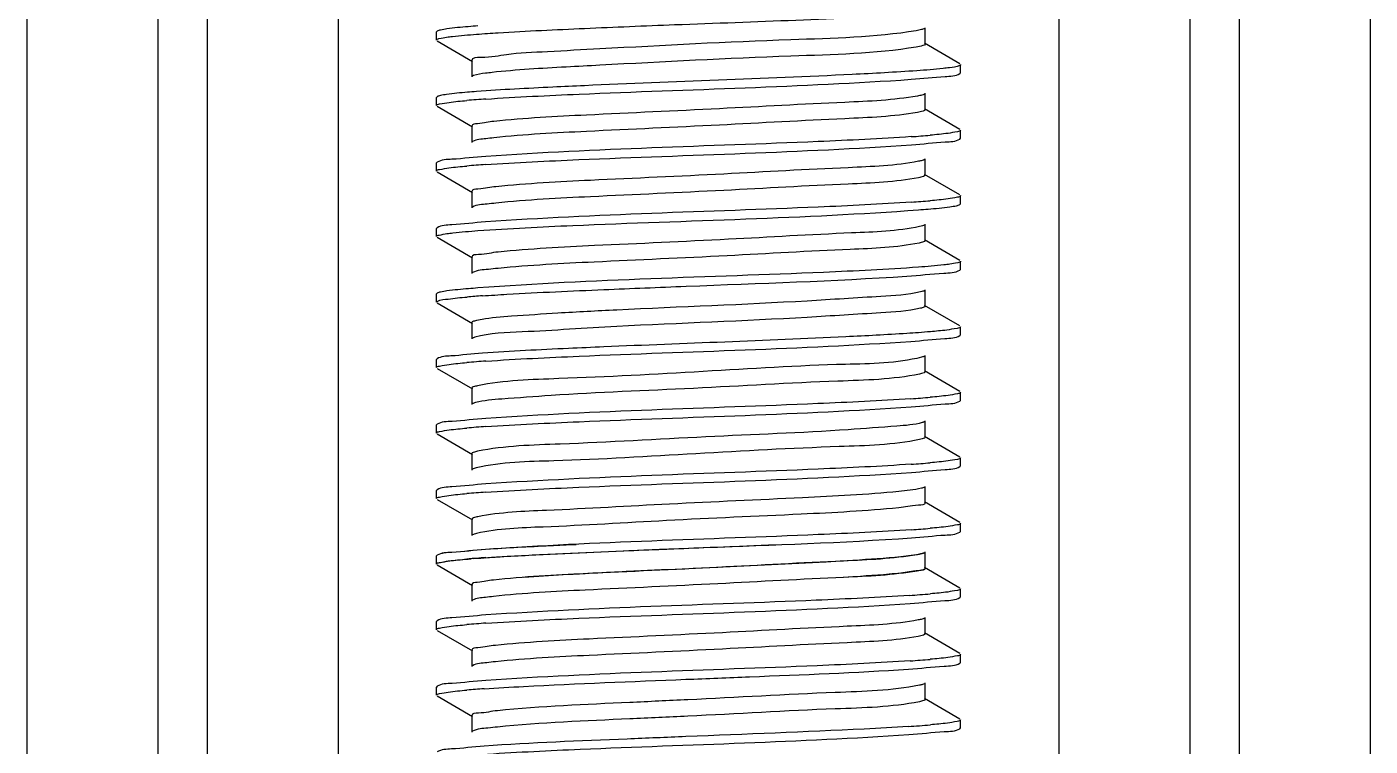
# Model space of a CAD drawing. Extents: x 27938 to 1507990, y 110129 to 923079.
# Drawn here: x 532387.5 to 532875.7, y 344336.2 to 344597.7 of the extents above; entities that cross this region are included whole.
import ezdxf

# ---------------------------------------------------------------- set-up
doc = ezdxf.new("R2010")
doc.units = 0
doc.header["$LTSCALE"] = 1000
doc.header["$MEASUREMENT"] = 0

msp = doc.modelspace()

# ---------------------------------------------------------------- linework, layer by layer
at = {"linetype": 'Continuous'}
for p, q in [((532387.5, 346328.15), (532387.5, 341587.12)), ((532435.13, 346328.15), (532435.13, 341587.12)), ((532452.99, 346328.15), (532452.99, 341587.12)), ((532500.61, 346328.15), (532500.61, 341587.12)), ((532762.55, 346328.15), (532762.55, 341587.12)), ((532810.18, 346328.15), (532810.18, 341587.12)), ((532828.04, 346328.15), (532828.04, 341587.12)), ((532875.66, 346328.15), (532875.66, 341587.12)), ((532536.56, 344596.09), (532536.33, 344595.83)), ((532536.33, 344592.86), (532536.33, 344595.83)), ((532536.33, 344592.86), (532536.33, 344595.83)), ((532713.95, 344591.37), (532713.95, 344597.32)), ((532536.56, 344592.59), (532549.48, 344585.11)), ((532726.61, 344584.19), (532713.69, 344591.67)), ((532549.22, 344585.41), (532549.22, 344579.46)), ((532549.87, 344579.94), (532549.48, 344579.76)), ((532726.61, 344580.69), (532726.83, 344580.95)), ((532726.83, 344580.95), (532726.83, 344583.93)), ((532726.83, 344580.95), (532726.83, 344583.93)), ((532536.56, 344572.28), (532536.33, 344572.02)), ((532536.33, 344569.04), (532536.33, 344572.02)), ((532536.33, 344569.04), (532536.33, 344572.02)), ((532713.95, 344567.55), (532713.95, 344573.51)), ((532536.56, 344568.78), (532549.48, 344561.3)), ((532726.61, 344560.37), (532713.69, 344567.86)), ((532549.22, 344561.6), (532549.22, 344555.65)), ((532726.83, 344557.14), (532726.83, 344560.11)), ((532726.83, 344557.14), (532726.83, 344560.11)), ((532726.61, 344556.88), (532726.83, 344557.14)), ((532536.56, 344548.47), (532536.33, 344548.21)), ((532536.33, 344545.23), (532536.33, 344548.21)), ((532536.33, 344545.23), (532536.33, 344548.21)), ((532713.95, 344543.74), (532713.95, 344549.69)), ((532536.56, 344544.97), (532549.48, 344537.49)), ((532726.61, 344536.56), (532713.69, 344544.04)), ((532549.22, 344537.79), (532549.22, 344531.83)), ((532726.83, 344533.32), (532726.83, 344536.3)), ((532726.83, 344533.32), (532726.83, 344536.3)), ((532726.61, 344533.06), (532726.83, 344533.32)), ((532713.95, 344519.93), (532713.95, 344525.88)), ((532536.56, 344524.65), (532536.33, 344524.39)), ((532536.33, 344521.42), (532536.33, 344524.39)), ((532536.33, 344521.42), (532536.33, 344524.39)), ((532536.56, 344521.16), (532549.48, 344513.67)), ((532726.61, 344512.75), (532713.69, 344520.23)), ((532549.22, 344513.98), (532549.22, 344508.02)), ((532726.83, 344509.51), (532726.83, 344512.49)), ((532726.83, 344509.51), (532726.83, 344512.49)), ((532726.61, 344509.25), (532726.83, 344509.51)), ((532713.95, 344496.12), (532713.95, 344502.07)), ((532536.56, 344500.84), (532536.33, 344500.58)), ((532536.33, 344497.6), (532536.33, 344500.58)), ((532536.33, 344497.6), (532536.33, 344500.58)), ((532536.56, 344497.34), (532549.48, 344489.86)), ((532726.61, 344488.94), (532713.69, 344496.42)), ((532549.22, 344490.16), (532549.22, 344484.21)), ((532726.83, 344485.7), (532726.83, 344488.67)), ((532726.83, 344485.7), (532726.83, 344488.67)), ((532726.61, 344485.44), (532726.83, 344485.7)), ((532536.56, 344477.03), (532536.33, 344476.77)), ((532536.33, 344473.79), (532536.33, 344476.77)), ((532536.33, 344473.79), (532536.33, 344476.77)), ((532713.95, 344472.3), (532713.95, 344478.26)), ((532536.56, 344473.53), (532549.48, 344466.05)), ((532726.61, 344465.12), (532713.69, 344472.6)), ((532712.61, 344471.62), (532711.9, 344471.46)), ((532549.22, 344466.35), (532549.22, 344460.4)), ((532726.83, 344461.88), (532726.83, 344464.86)), ((532726.83, 344461.88), (532726.83, 344464.86)), ((532726.61, 344461.62), (532726.83, 344461.88)), ((532536.56, 344453.22), (532536.33, 344452.96)), ((532536.33, 344449.98), (532536.33, 344452.96)), ((532536.33, 344449.98), (532536.33, 344452.96)), ((532713.95, 344448.49), (532713.95, 344454.44)), ((532536.56, 344449.72), (532549.48, 344442.24)), ((532712.89, 344447.88), (532711.94, 344447.65)), ((532726.61, 344441.31), (532713.69, 344448.79)), ((532549.22, 344442.54), (532549.22, 344436.58)), ((532726.61, 344437.81), (532726.83, 344438.07)), ((532726.83, 344438.07), (532726.83, 344441.05)), ((532726.83, 344438.07), (532726.83, 344441.05)), ((532536.56, 344429.4), (532536.33, 344429.14)), ((532536.33, 344426.17), (532536.33, 344429.14)), ((532536.33, 344426.17), (532536.33, 344429.14)), ((532713.95, 344424.68), (532713.95, 344430.63)), ((532536.56, 344425.9), (532549.48, 344418.42)), ((532726.61, 344417.5), (532713.69, 344424.98)), ((532549.22, 344418.72), (532549.22, 344412.77)), ((532726.61, 344414), (532726.83, 344414.26)), ((532726.83, 344414.26), (532726.83, 344417.24)), ((532726.83, 344414.26), (532726.83, 344417.24)), ((532536.56, 344405.59), (532536.33, 344405.33)), ((532536.56, 344405.59), (532536.33, 344405.33)), ((532536.33, 344402.35), (532536.33, 344405.33)), ((532536.33, 344402.35), (532536.33, 344405.33)), ((532536.33, 344402.35), (532536.33, 344405.33)), ((532536.33, 344402.35), (532536.33, 344405.33)), ((532713.95, 344400.87), (532713.95, 344406.82)), ((532713.95, 344400.86), (532713.95, 344406.82)), ((532536.56, 344402.09), (532549.48, 344394.61)), ((532536.56, 344402.09), (532544.43, 344397.53)), ((532726.61, 344393.69), (532713.69, 344401.17)), ((532719.96, 344397.53), (532713.69, 344401.17)), ((532549.22, 344394.91), (532549.22, 344388.96)), ((532726.61, 344390.19), (532726.83, 344390.45)), ((532726.83, 344390.45), (532726.83, 344393.43)), ((532726.83, 344390.45), (532726.83, 344393.43)), ((532536.56, 344381.78), (532536.33, 344381.52)), ((532536.33, 344378.54), (532536.33, 344381.52)), ((532536.33, 344378.54), (532536.33, 344381.52)), ((532713.95, 344377.05), (532713.95, 344383.01)), ((532536.56, 344378.28), (532549.48, 344370.8)), ((532726.61, 344369.87), (532713.69, 344377.36)), ((532549.22, 344371.1), (532549.22, 344365.15)), ((532726.83, 344366.64), (532726.83, 344369.61)), ((532726.83, 344366.64), (532726.83, 344369.61)), ((532726.61, 344366.37), (532726.83, 344366.64)), ((532536.56, 344357.97), (532536.33, 344357.71)), ((532536.33, 344354.73), (532536.33, 344357.71)), ((532536.33, 344354.73), (532536.33, 344357.71)), ((532713.95, 344353.24), (532713.95, 344359.19)), ((532536.56, 344354.47), (532549.48, 344346.99)), ((532726.61, 344346.06), (532713.69, 344353.54)), ((532549.22, 344347.29), (532549.22, 344341.33)), ((532726.83, 344342.82), (532726.83, 344345.8)), ((532726.83, 344342.82), (532726.83, 344345.8)), ((532726.61, 344342.56), (532726.83, 344342.82))]:
    msp.add_line(p, q, dxfattribs=at)
for centre, radius, start, end in [((532581.65, 344163.2), 409.13, 93.8351, 94.8035), ((532681.57, 344965.29), 408.46, 273.8387, 274.8044), ((532581.49, 344141.41), 407.09, 93.8488, 94.8033), ((532681.67, 344940.32), 407.29, 273.8479, 274.803), ((532580.04, 344111.98), 388.84, 93.9793, 94.8029), ((532581.72, 344067.07), 410, 93.8293, 94.8034), ((532681.41, 344872), 410.42, 273.8243, 274.8053), ((532581.65, 344044.09), 409.17, 93.8348, 94.8035), ((532681.57, 344846.27), 408.5, 273.8383, 274.8044), ((532581.49, 344022.28), 407.16, 93.8484, 94.8033), ((532681.66, 344821.26), 407.3, 273.8478, 274.803), ((532581.69, 343996.03), 409.61, 93.832, 94.8034), ((532577.39, 344048.74), 356.73, 94.4326, 94.598), ((532680.75, 344808.85), 418.74, 273.7685, 274.8061), ((532581.73, 343971.69), 410.14, 93.8284, 94.8033), ((532681.12, 344780.39), 414.08, 273.7992, 274.806), ((532580.78, 343959.8), 398.17, 93.9046, 94.8082), ((532680.21, 344768.13), 425.67, 273.7272, 274.8014)]:
    msp.add_arc(centre, radius, start, end, dxfattribs=at)
for points, knots in [([(532590.17, 344597.1), (532601.08, 344597.59), (532641.35, 344599.28), (532681.65, 344600.43), (532710.95, 344602.54)], [0, 0, 0, 0, 0.271117, 1, 1, 1, 1]), ([(532536.33, 344592.86), (532536.33, 344593.21), (532538.15, 344593.54), (532539.12, 344593.78), (532540.06, 344593.92)], [0, 0, 0, 0, 0.275146, 1, 1, 1, 1]), ([(532540.17, 344596.91), (532539.38, 344596.8), (532538.17, 344596.59), (532536.94, 344596.31), (532536.56, 344596.09)], [0, 0, 0, 0, 0.642818, 1, 1, 1, 1]), ([(532540.06, 344593.92), (532540.75, 344594.02), (532544.36, 344594.47), (532547.99, 344594.76), (532550.93, 344594.98)], [0, 0, 0, 0, 0.191295, 1, 1, 1, 1]), ([(532551.38, 344597.99), (532550.23, 344597.91), (532546.49, 344597.61), (532542.74, 344597.28), (532540.17, 344596.91)], [0, 0, 0, 0, 0.307553, 1, 1, 1, 1]), ([(532550.93, 344594.98), (532553.55, 344595.18), (532566.62, 344596.04), (532579.7, 344596.64), (532590.17, 344597.1)], [0, 0, 0, 0, 0.200445, 1, 1, 1, 1]), ([(532710.72, 344596.26), (532695.7, 344593.76), (532657.15, 344593.04), (532618.9, 344590.84), (532595.77, 344589.66)], [0, 0, 0, 0, 0.396629, 1, 1, 1, 1]), ([(532713.68, 344597.02), (532713.35, 344596.83), (532712.35, 344596.56), (532711.35, 344596.36), (532710.72, 344596.26)], [0, 0, 0, 0, 0.371007, 1, 1, 1, 1]), ([(532595.77, 344589.66), (532589.4, 344589.34), (532578.43, 344588.57), (532562.83, 344588.1), (532555.75, 344586.27), (532549.21, 344586.54), (532549.22, 344585.41)], [0, 0, 0, 0, 0.408517, 0.726153, 0.927696, 1, 1, 1, 1]), ([(532710.72, 344590.3), (532695.7, 344587.81), (532657.15, 344587.09), (532618.9, 344584.89), (532595.77, 344583.71)], [0, 0, 0, 0, 0.396629, 1, 1, 1, 1]), ([(532713.94, 344591.37), (532713.94, 344591.04), (532712.42, 344590.65), (532711.53, 344590.44), (532710.72, 344590.3)], [0, 0, 0, 0, 0.282134, 1, 1, 1, 1]), ([(532556.55, 344581.07), (532555.77, 344580.98), (532553.54, 344580.69), (532551.26, 344580.44), (532549.87, 344579.94)], [0, 0, 0, 0, 0.345772, 1, 1, 1, 1]), ([(532595.77, 344583.71), (532591.68, 344583.5), (532578.6, 344582.78), (532565.5, 344582.07), (532556.55, 344581.07)], [0, 0, 0, 0, 0.312724, 1, 1, 1, 1]), ([(532710.95, 344581.71), (532703.11, 344581.14), (532662.86, 344579.02), (532622.58, 344577.7), (532590.17, 344576.27)], [0, 0, 0, 0, 0.195012, 1, 1, 1, 1]), ([(532708.92, 344578.59), (532713.01, 344578.87), (532718.75, 344579.66), (532725.01, 344579.77), (532726.61, 344580.69)], [0, 0, 0, 0, 0.690234, 1, 1, 1, 1]), ([(532722.77, 344582.81), (532722.01, 344582.71), (532718.09, 344582.24), (532714.14, 344581.93), (532710.95, 344581.71)], [0, 0, 0, 0, 0.191606, 1, 1, 1, 1]), ([(532726.83, 344583.93), (532726.83, 344583.8), (532725.37, 344582.9), (532724.05, 344582.99), (532722.77, 344582.81)], [0, 0, 0, 0, 0.088343, 1, 1, 1, 1]), ([(532590.17, 344576.27), (532586.32, 344576.1), (532573.23, 344575.49), (532560.15, 344574.83), (532550.93, 344574.15)], [0, 0, 0, 0, 0.294264, 1, 1, 1, 1]), ([(532554.28, 344571.41), (532565.57, 344572.18), (532617.11, 344574.66), (532668.72, 344575.85), (532708.92, 344578.59)], [0, 0, 0, 0, 0.219188, 1, 1, 1, 1]), ([(532536.33, 344569.04), (532536.33, 344569.48), (532538.61, 344569.76), (532539.77, 344570.07), (532540.92, 344570.22)], [0, 0, 0, 0, 0.271545, 1, 1, 1, 1]), ([(532540.06, 344573.08), (532539.29, 344572.97), (532538.12, 344572.77), (532536.93, 344572.49), (532536.56, 344572.28)], [0, 0, 0, 0, 0.641633, 1, 1, 1, 1]), ([(532550.93, 344574.15), (532549.81, 344574.06), (532546.18, 344573.77), (532542.55, 344573.44), (532540.06, 344573.08)], [0, 0, 0, 0, 0.307541, 1, 1, 1, 1]), ([(532711.16, 344572.52), (532702.45, 344570.96), (532678.32, 344570.01), (532638.28, 344567.77), (532595.76, 344565.87), (532568.43, 344564.48), (532557.25, 344563.29)], [0, 0, 0, 0, 0.172177, 0.467909, 0.781292, 1, 1, 1, 1]), ([(532713.68, 344573.21), (532713.4, 344573.04), (532712.55, 344572.79), (532711.7, 344572.61), (532711.16, 344572.52)], [0, 0, 0, 0, 0.377707, 1, 1, 1, 1]), ([(532711.16, 344566.57), (532702.45, 344565.01), (532678.32, 344564.06), (532638.28, 344561.82), (532595.76, 344559.92), (532568.43, 344558.53), (532557.25, 344557.33)], [0, 0, 0, 0, 0.172177, 0.467909, 0.781292, 1, 1, 1, 1]), ([(532713.94, 344567.55), (532713.94, 344567.27), (532712.65, 344566.87), (532711.86, 344566.69), (532711.16, 344566.57)], [0, 0, 0, 0, 0.285905, 1, 1, 1, 1]), ([(532557.25, 344563.29), (532555.24, 344563.07), (532553.33, 344562.48), (532549.22, 344562.33), (532549.22, 344561.6)], [0, 0, 0, 0, 0.73335, 1, 1, 1, 1]), ([(532726.83, 344560.11), (532726.83, 344559.68), (532724.57, 344559.4), (532723.42, 344559.08), (532722.27, 344558.94)], [0, 0, 0, 0, 0.271629, 1, 1, 1, 1]), ([(532557.25, 344557.33), (532556.27, 344557.23), (532553.7, 344556.85), (532550.91, 344556.78), (532549.48, 344555.95)], [0, 0, 0, 0, 0.372967, 1, 1, 1, 1]), ([(532708.92, 344557.75), (532697.64, 344556.98), (532646.09, 344554.5), (532594.49, 344553.31), (532554.28, 344550.57)], [0, 0, 0, 0, 0.219095, 1, 1, 1, 1]), ([(532709, 344554.78), (532713.07, 344555.06), (532718.79, 344555.85), (532725.02, 344555.96), (532726.61, 344556.88)], [0, 0, 0, 0, 0.690139, 1, 1, 1, 1]), ([(532554.28, 344550.57), (532550.18, 344550.29), (532544.43, 344549.5), (532538.16, 344549.39), (532536.56, 344548.47)], [0, 0, 0, 0, 0.690277, 1, 1, 1, 1]), ([(532554.16, 344547.59), (532565.45, 344548.36), (532617.06, 344550.84), (532668.74, 344552.03), (532709, 344554.78)], [0, 0, 0, 0, 0.218979, 1, 1, 1, 1]), ([(532536.33, 344545.23), (532536.33, 344545.66), (532538.6, 344545.95), (532539.75, 344546.26), (532540.9, 344546.41)], [0, 0, 0, 0, 0.271633, 1, 1, 1, 1]), ([(532711.57, 344548.78), (532703.16, 344547.16), (532679.41, 344546.31), (532639.73, 344544), (532597.03, 344542.13), (532569.4, 344540.72), (532557.98, 344539.55)], [0, 0, 0, 0, 0.167069, 0.460858, 0.776177, 1, 1, 1, 1]), ([(532713.68, 344549.39), (532713.44, 344549.25), (532712.73, 344549.03), (532712.01, 344548.87), (532711.57, 344548.78)], [0, 0, 0, 0, 0.385224, 1, 1, 1, 1]), ([(532711.57, 344542.83), (532703.16, 344541.2), (532679.41, 344540.36), (532639.73, 344538.04), (532597.03, 344536.18), (532569.4, 344534.77), (532557.98, 344533.6)], [0, 0, 0, 0, 0.167069, 0.460858, 0.776177, 1, 1, 1, 1]), ([(532713.94, 344543.74), (532713.94, 344543.49), (532712.86, 344543.1), (532712.17, 344542.95), (532711.57, 344542.83)], [0, 0, 0, 0, 0.290456, 1, 1, 1, 1]), ([(532557.98, 344539.55), (532555.79, 344539.33), (532553.73, 344538.67), (532549.22, 344538.58), (532549.22, 344537.79)], [0, 0, 0, 0, 0.734177, 1, 1, 1, 1]), ([(532726.83, 344536.3), (532726.83, 344535.87), (532724.56, 344535.58), (532723.41, 344535.27), (532722.26, 344535.12)], [0, 0, 0, 0, 0.271602, 1, 1, 1, 1]), ([(532557.98, 344533.6), (532556.9, 344533.49), (532554.09, 344533.08), (532551.04, 344533.04), (532549.48, 344532.14)], [0, 0, 0, 0, 0.374915, 1, 1, 1, 1]), ([(532551.44, 344523.58), (532562.9, 344524.42), (532616.27, 344527.03), (532669.72, 344528.08), (532711.54, 344531.15)], [0, 0, 0, 0, 0.215017, 1, 1, 1, 1]), ([(532709, 344533.94), (532697.71, 344533.17), (532646.1, 344530.68), (532594.42, 344529.5), (532554.16, 344526.75)], [0, 0, 0, 0, 0.219017, 1, 1, 1, 1]), ([(532711.54, 344531.15), (532712.71, 344531.23), (532716.51, 344531.53), (532720.31, 344531.87), (532722.92, 344532.23)], [0, 0, 0, 0, 0.307338, 1, 1, 1, 1]), ([(532722.92, 344532.23), (532723.73, 344532.35), (532724.96, 344532.56), (532726.22, 344532.84), (532726.61, 344533.06)], [0, 0, 0, 0, 0.643592, 1, 1, 1, 1]), ([(532554.16, 344526.75), (532550.09, 344526.47), (532544.37, 344525.68), (532538.15, 344525.57), (532536.56, 344524.65)], [0, 0, 0, 0, 0.690149, 1, 1, 1, 1]), ([(532713.68, 344525.58), (532713.48, 344525.46), (532712.9, 344525.26), (532712.31, 344525.12), (532711.95, 344525.05)], [0, 0, 0, 0, 0.393704, 1, 1, 1, 1]), ([(532536.33, 344521.42), (532536.33, 344521.79), (532538.22, 344522.11), (532539.22, 344522.36), (532540.18, 344522.5)], [0, 0, 0, 0, 0.274546, 1, 1, 1, 1]), ([(532540.18, 344522.5), (532540.9, 344522.6), (532544.64, 344523.06), (532548.4, 344523.36), (532551.44, 344523.58)], [0, 0, 0, 0, 0.19129, 1, 1, 1, 1]), ([(532711.95, 344525.05), (532703.84, 344523.34), (532680.48, 344522.62), (532641.19, 344520.22), (532598.32, 344518.4), (532570.39, 344516.97), (532558.73, 344515.81)], [0, 0, 0, 0, 0.161939, 0.453776, 0.771039, 1, 1, 1, 1]), ([(532558.73, 344515.81), (532556.36, 344515.58), (532554.13, 344514.85), (532549.22, 344514.84), (532549.22, 344513.98)], [0, 0, 0, 0, 0.734857, 1, 1, 1, 1]), ([(532711.75, 344519.05), (532703.53, 344517.4), (532680.11, 344516.61), (532640.81, 344514.27), (532598.11, 344512.43), (532570.33, 344511.01), (532558.73, 344509.86)], [0, 0, 0, 0, 0.164046, 0.455922, 0.77202, 1, 1, 1, 1]), ([(532713.94, 344519.93), (532713.94, 344519.69), (532712.96, 344519.31), (532712.31, 344519.16), (532711.75, 344519.05)], [0, 0, 0, 0, 0.292762, 1, 1, 1, 1]), ([(532722.92, 344511.4), (532722.2, 344511.3), (532718.42, 344510.84), (532714.62, 344510.53), (532711.54, 344510.31)], [0, 0, 0, 0, 0.191465, 1, 1, 1, 1]), ([(532726.83, 344512.49), (532726.83, 344512.11), (532724.91, 344511.8), (532723.91, 344511.54), (532722.92, 344511.4)], [0, 0, 0, 0, 0.27426, 1, 1, 1, 1]), ([(532558.73, 344509.86), (532557.56, 344509.75), (532554.51, 344509.31), (532551.17, 344509.3), (532549.48, 344508.32)], [0, 0, 0, 0, 0.376685, 1, 1, 1, 1]), ([(532711.54, 344510.31), (532700.05, 344509.47), (532646.68, 344506.87), (532593.23, 344505.82), (532551.44, 344502.74)], [0, 0, 0, 0, 0.215701, 1, 1, 1, 1]), ([(532597.19, 344502.16), (532607.15, 344502.58), (532643.86, 344504.09), (532680.58, 344505.29), (532707.29, 344507.04)], [0, 0, 0, 0, 0.271359, 1, 1, 1, 1]), ([(532707.29, 344507.04), (532711.77, 344507.33), (532718.03, 344508.2), (532724.87, 344508.25), (532726.61, 344509.25)], [0, 0, 0, 0, 0.691739, 1, 1, 1, 1]), ([(532540.18, 344501.66), (532539.39, 344501.55), (532538.18, 344501.34), (532536.94, 344501.06), (532536.56, 344500.84)], [0, 0, 0, 0, 0.642986, 1, 1, 1, 1]), ([(532551.44, 344502.74), (532550.29, 344502.66), (532546.53, 344502.36), (532542.77, 344502.03), (532540.18, 344501.66)], [0, 0, 0, 0, 0.307532, 1, 1, 1, 1]), ([(532553.05, 344499.88), (532556.03, 344500.09), (532570.73, 344501.01), (532585.45, 344501.66), (532597.19, 344502.16)], [0, 0, 0, 0, 0.202501, 1, 1, 1, 1]), ([(532712.3, 344501.31), (532707.58, 344500.22), (532693.74, 344499.45), (532657, 344496.99), (532624.93, 344495.85), (532601.85, 344494.72)], [0, 0, 0, 0, 0.131194, 0.373535, 1, 1, 1, 1]), ([(532713.68, 344501.77), (532713.51, 344501.67), (532713.05, 344501.5), (532712.58, 344501.37), (532712.3, 344501.31)], [0, 0, 0, 0, 0.40332, 1, 1, 1, 1]), ([(532536.33, 344497.6), (532536.33, 344497.73), (532537.88, 344498.66), (532539.25, 344498.56), (532540.6, 344498.74)], [0, 0, 0, 0, 0.087421, 1, 1, 1, 1]), ([(532601.85, 344494.72), (532594.72, 344494.36), (532581.86, 344493.72), (532565.92, 344492.63), (532555.1, 344491.79), (532550.98, 344490.92), (532549.22, 344490.52), (532549.22, 344490.16)], [0, 0, 0, 0, 0.404312, 0.722616, 0.926229, 0.979509, 1, 1, 1, 1]), ([(532712.3, 344495.36), (532707.58, 344494.27), (532693.74, 344493.5), (532657, 344491.03), (532624.93, 344489.9), (532601.85, 344488.76)], [0, 0, 0, 0, 0.131194, 0.373535, 1, 1, 1, 1]), ([(532713.94, 344496.12), (532713.94, 344495.93), (532713.23, 344495.58), (532712.72, 344495.45), (532712.3, 344495.36)], [0, 0, 0, 0, 0.302831, 1, 1, 1, 1]), ([(532601.85, 344488.76), (532590.4, 344488.2), (532573.31, 344486.77), (532555.8, 344486.44), (532550.24, 344484.81)], [0, 0, 0, 0, 0.664278, 1, 1, 1, 1]), ([(532726.83, 344488.67), (532726.83, 344488.2), (532724.31, 344487.94), (532723.06, 344487.59), (532721.79, 344487.44)], [0, 0, 0, 0, 0.270133, 1, 1, 1, 1]), ([(532550.24, 344484.81), (532550.09, 344484.76), (532549.83, 344484.68), (532549.58, 344484.57), (532549.48, 344484.51)], [0, 0, 0, 0, 0.571302, 1, 1, 1, 1]), ([(532554.34, 344476.16), (532565.61, 344476.93), (532617.09, 344479.41), (532668.64, 344480.6), (532708.79, 344483.33)], [0, 0, 0, 0, 0.219183, 1, 1, 1, 1]), ([(532707.29, 344486.2), (532699.9, 344485.72), (532663.21, 344483.83), (532626.5, 344482.57), (532597.19, 344481.32)], [0, 0, 0, 0, 0.201596, 1, 1, 1, 1]), ([(532708.79, 344483.33), (532712.91, 344483.61), (532718.7, 344484.41), (532725, 344484.51), (532726.61, 344485.44)], [0, 0, 0, 0, 0.690375, 1, 1, 1, 1]), ([(532553.05, 344479.05), (532549.24, 344478.78), (532543.88, 344478.04), (532538.06, 344477.89), (532536.56, 344477.03)], [0, 0, 0, 0, 0.688907, 1, 1, 1, 1]), ([(532712.61, 344477.57), (532703.66, 344475.28), (532676.85, 344475.12), (532633.09, 344472.28), (532588.55, 344469.86), (532560.96, 344469.21), (532551.26, 344467.19)], [0, 0, 0, 0, 0.171431, 0.491399, 0.816224, 1, 1, 1, 1]), ([(532597.19, 344481.32), (532592.9, 344481.14), (532578.18, 344480.49), (532563.47, 344479.78), (532553.05, 344479.05)], [0, 0, 0, 0, 0.291422, 1, 1, 1, 1]), ([(532713.68, 344477.95), (532713.55, 344477.88), (532713.19, 344477.73), (532712.83, 344477.63), (532712.61, 344477.57)], [0, 0, 0, 0, 0.414289, 1, 1, 1, 1]), ([(532536.33, 344473.79), (532536.33, 344474.23), (532538.62, 344474.51), (532539.78, 344474.82), (532540.93, 344474.97)], [0, 0, 0, 0, 0.271499, 1, 1, 1, 1]), ([(532713.94, 344472.3), (532713.94, 344472.14), (532713.39, 344471.82), (532712.95, 344471.71), (532712.61, 344471.62)], [0, 0, 0, 0, 0.311313, 1, 1, 1, 1]), ([(532551.26, 344467.19), (532550.74, 344467.09), (532550.13, 344466.95), (532549.22, 344466.57), (532549.22, 344466.35)], [0, 0, 0, 0, 0.705293, 1, 1, 1, 1]), ([(532711.9, 344471.46), (532702.19, 344469.44), (532674.54, 344468.84), (532630.04, 344466.04), (532589.22, 344464.59), (532562.9, 344462.57), (532553.64, 344461.88), (532550.52, 344461.07)], [0, 0, 0, 0, 0.184068, 0.509201, 0.829117, 0.940109, 1, 1, 1, 1]), ([(532708.79, 344462.49), (532697.51, 344461.72), (532646.02, 344459.25), (532594.48, 344458.05), (532554.34, 344455.32)], [0, 0, 0, 0, 0.219354, 1, 1, 1, 1]), ([(532726.83, 344464.86), (532726.83, 344464.43), (532724.56, 344464.14), (532723.41, 344463.83), (532722.27, 344463.68)], [0, 0, 0, 0, 0.271599, 1, 1, 1, 1]), ([(532550.52, 344461.07), (532550.31, 344461.02), (532549.96, 344460.91), (532549.62, 344460.77), (532549.48, 344460.7)], [0, 0, 0, 0, 0.58408, 1, 1, 1, 1]), ([(532554.29, 344452.34), (532565.57, 344453.11), (532617.11, 344455.59), (532668.72, 344456.78), (532708.91, 344459.52)], [0, 0, 0, 0, 0.219191, 1, 1, 1, 1]), ([(532708.91, 344459.52), (532713.01, 344459.8), (532718.75, 344460.6), (532725.01, 344460.71), (532726.61, 344461.62)], [0, 0, 0, 0, 0.690237, 1, 1, 1, 1]), ([(532554.34, 344455.32), (532550.22, 344455.04), (532544.45, 344454.24), (532538.16, 344454.14), (532536.56, 344453.22)], [0, 0, 0, 0, 0.690331, 1, 1, 1, 1]), ([(532712.89, 344453.84), (532709.91, 344452.98), (532700.84, 344452.34), (532674.74, 344450.26), (532633.83, 344448.84), (532589.07, 344446.03), (532561.16, 344445.41), (532551.32, 344443.39)], [0, 0, 0, 0, 0.057446, 0.166902, 0.486553, 0.813832, 1, 1, 1, 1]), ([(532713.68, 344454.14), (532713.58, 344454.08), (532713.32, 344453.97), (532713.05, 344453.88), (532712.89, 344453.84)], [0, 0, 0, 0, 0.426856, 1, 1, 1, 1]), ([(532536.33, 344449.98), (532536.33, 344450.41), (532538.61, 344450.7), (532539.77, 344451.01), (532540.92, 344451.16)], [0, 0, 0, 0, 0.271543, 1, 1, 1, 1]), ([(532711.94, 344447.65), (532702.36, 344445.64), (532675.02, 344445.01), (532630.76, 344442.55), (532586.92, 344439.87), (532560.01, 344439.48), (532550.83, 344437.33)], [0, 0, 0, 0, 0.181951, 0.50465, 0.824728, 1, 1, 1, 1]), ([(532713.94, 344448.49), (532713.94, 344448.36), (532713.53, 344448.06), (532713.16, 344447.96), (532712.89, 344447.88)], [0, 0, 0, 0, 0.321911, 1, 1, 1, 1]), ([(532551.32, 344443.39), (532550.79, 344443.29), (532550.16, 344443.14), (532549.22, 344442.76), (532549.22, 344442.54)], [0, 0, 0, 0, 0.706048, 1, 1, 1, 1]), ([(532708.91, 344438.69), (532697.63, 344437.92), (532646.09, 344435.43), (532594.49, 344434.24), (532554.29, 344431.51)], [0, 0, 0, 0, 0.2191, 1, 1, 1, 1]), ([(532709, 344435.71), (532713.07, 344435.99), (532718.79, 344436.78), (532725.02, 344436.9), (532726.61, 344437.81)], [0, 0, 0, 0, 0.69014, 1, 1, 1, 1]), ([(532726.83, 344441.05), (532726.83, 344440.62), (532724.57, 344440.33), (532723.42, 344440.02), (532722.27, 344439.87)], [0, 0, 0, 0, 0.271629, 1, 1, 1, 1]), ([(532550.83, 344437.33), (532550.55, 344437.27), (532550.1, 344437.15), (532549.65, 344436.98), (532549.48, 344436.89)], [0, 0, 0, 0, 0.595248, 1, 1, 1, 1]), ([(532554.16, 344428.52), (532565.45, 344429.29), (532617.06, 344431.78), (532668.74, 344432.97), (532709, 344435.71)], [0, 0, 0, 0, 0.218987, 1, 1, 1, 1]), ([(532554.29, 344431.51), (532550.18, 344431.23), (532544.43, 344430.43), (532538.16, 344430.32), (532536.56, 344429.4)], [0, 0, 0, 0, 0.690279, 1, 1, 1, 1]), ([(532704.33, 344428.78), (532692.71, 344427.64), (532664.92, 344426.21), (532622.23, 344424.38), (532582.98, 344422.04), (532559.6, 344421.25), (532551.4, 344419.6)], [0, 0, 0, 0, 0.228484, 0.544623, 0.836244, 1, 1, 1, 1]), ([(532713.68, 344430.33), (532713.35, 344430.13), (532710.24, 344429.31), (532707.1, 344429.05), (532704.33, 344428.78)], [0, 0, 0, 0, 0.122149, 1, 1, 1, 1]), ([(532536.33, 344426.17), (532536.33, 344426.6), (532538.6, 344426.88), (532539.75, 344427.19), (532540.9, 344427.34)], [0, 0, 0, 0, 0.27163, 1, 1, 1, 1]), ([(532713.94, 344424.68), (532713.95, 344423.81), (532708.98, 344423.8), (532706.73, 344423.06), (532704.33, 344422.83)], [0, 0, 0, 0, 0.265061, 1, 1, 1, 1]), ([(532551.4, 344419.6), (532550.85, 344419.49), (532550.21, 344419.34), (532549.23, 344418.96), (532549.22, 344418.72)], [0, 0, 0, 0, 0.707083, 1, 1, 1, 1]), ([(532704.33, 344422.83), (532692.55, 344421.67), (532664.4, 344420.23), (532621.29, 344418.43), (532582.08, 344415.93), (532558.85, 344415.34), (532550.93, 344413.54)], [0, 0, 0, 0, 0.230953, 0.550009, 0.841524, 1, 1, 1, 1]), ([(532550.93, 344413.54), (532550.63, 344413.48), (532550.14, 344413.35), (532549.66, 344413.17), (532549.48, 344413.07)], [0, 0, 0, 0, 0.598262, 1, 1, 1, 1]), ([(532709, 344414.88), (532697.71, 344414.11), (532646.1, 344411.62), (532594.42, 344410.44), (532554.16, 344407.69)], [0, 0, 0, 0, 0.219015, 1, 1, 1, 1]), ([(532708.95, 344411.9), (532713.04, 344412.18), (532718.77, 344412.97), (532725.01, 344413.08), (532726.61, 344414)], [0, 0, 0, 0, 0.690177, 1, 1, 1, 1]), ([(532726.83, 344417.24), (532726.83, 344416.8), (532724.56, 344416.52), (532723.41, 344416.21), (532722.26, 344416.06)], [0, 0, 0, 0, 0.271603, 1, 1, 1, 1]), ([(532587.08, 344409.44), (532583.94, 344409.3), (532572.98, 344408.79), (532562.03, 344408.22), (532554.21, 344407.69)], [0, 0, 0, 0, 0.286136, 1, 1, 1, 1]), ([(532554.31, 344404.72), (532561.23, 344405.19), (532596.34, 344407.05), (532631.48, 344408.27), (532659.67, 344409.44)], [0, 0, 0, 0, 0.197351, 1, 1, 1, 1]), ([(532604.44, 344407.21), (532614.13, 344407.61), (532648.97, 344409.03), (532683.84, 344410.19), (532708.95, 344411.9)], [0, 0, 0, 0, 0.278136, 1, 1, 1, 1]), ([(532536.33, 344402.35), (532536.33, 344402.79), (532538.62, 344403.07), (532539.78, 344403.39), (532540.93, 344403.54)], [0, 0, 0, 0, 0.271516, 1, 1, 1, 1]), ([(532554.16, 344407.69), (532550.09, 344407.41), (532544.38, 344406.62), (532538.15, 344406.5), (532536.56, 344405.59)], [0, 0, 0, 0, 0.690152, 1, 1, 1, 1]), ([(532554.21, 344407.69), (532550.13, 344407.41), (532544.4, 344406.62), (532538.15, 344406.51), (532536.56, 344405.59)], [0, 0, 0, 0, 0.690202, 1, 1, 1, 1]), ([(532539.45, 344403.33), (532540.04, 344403.42), (532543.14, 344403.84), (532546.26, 344404.11), (532548.79, 344404.31)], [0, 0, 0, 0, 0.190214, 1, 1, 1, 1]), ([(532549.82, 344404.39), (532553.29, 344404.66), (532571.49, 344405.84), (532589.7, 344406.6), (532604.44, 344407.21)], [0, 0, 0, 0, 0.191198, 1, 1, 1, 1]), ([(532711.03, 344405.81), (532702.23, 344404.27), (532677.98, 344403.29), (532637.83, 344401.07), (532595.37, 344399.16), (532568.14, 344397.78), (532557.03, 344396.58)], [0, 0, 0, 0, 0.173733, 0.470057, 0.78285, 1, 1, 1, 1]), ([(532705.09, 344405.04), (532699.41, 344404.46), (532667.1, 344402.28), (532634.75, 344401.05), (532608.11, 344399.77)], [0, 0, 0, 0, 0.176303, 1, 1, 1, 1]), ([(532713.68, 344406.52), (532713.37, 344406.33), (532710.52, 344405.55), (532707.63, 344405.3), (532705.09, 344405.04)], [0, 0, 0, 0, 0.124256, 1, 1, 1, 1]), ([(532713.68, 344406.52), (532713.38, 344406.35), (532712.49, 344406.09), (532711.59, 344405.91), (532711.03, 344405.81)], [0, 0, 0, 0, 0.375581, 1, 1, 1, 1]), ([(532536.33, 344402.35), (532536.33, 344402.66), (532537.83, 344403), (532538.66, 344403.2), (532539.45, 344403.33)], [0, 0, 0, 0, 0.278908, 1, 1, 1, 1]), ([(532711.03, 344399.86), (532702.23, 344398.32), (532677.98, 344397.34), (532637.83, 344395.12), (532595.37, 344393.21), (532568.14, 344391.83), (532557.03, 344390.62)], [0, 0, 0, 0, 0.173733, 0.470057, 0.78285, 1, 1, 1, 1]), ([(532608.11, 344399.77), (532604.33, 344399.59), (532591, 344398.93), (532577.68, 344398.22), (532568.14, 344397.53)], [0, 0, 0, 0, 0.28332, 1, 1, 1, 1]), ([(532705.09, 344399.09), (532703.69, 344398.95), (532696.73, 344398.32), (532689.75, 344397.87), (532684.18, 344397.54)], [0, 0, 0, 0, 0.200678, 1, 1, 1, 1]), ([(532713.94, 344400.86), (532713.95, 344400.06), (532709.39, 344399.98), (532707.3, 344399.32), (532705.09, 344399.09)], [0, 0, 0, 0, 0.265734, 1, 1, 1, 1]), ([(532713.94, 344400.87), (532713.94, 344400.57), (532712.58, 344400.17), (532711.76, 344399.98), (532711.03, 344399.86)], [0, 0, 0, 0, 0.284681, 1, 1, 1, 1]), ([(532557.03, 344396.58), (532555.08, 344396.37), (532553.22, 344395.79), (532549.22, 344395.63), (532549.22, 344394.91)], [0, 0, 0, 0, 0.733065, 1, 1, 1, 1]), ([(532557.03, 344390.62), (532556.08, 344390.52), (532553.58, 344390.15), (532550.87, 344390.07), (532549.48, 344389.26)], [0, 0, 0, 0, 0.372335, 1, 1, 1, 1]), ([(532708.27, 344391.02), (532696.97, 344390.26), (532645.65, 344387.8), (532594.26, 344386.6), (532554.31, 344383.89)], [0, 0, 0, 0, 0.220579, 1, 1, 1, 1]), ([(532708.56, 344388.06), (532712.74, 344388.34), (532718.59, 344389.16), (532724.98, 344389.25), (532726.61, 344390.19)], [0, 0, 0, 0, 0.690613, 1, 1, 1, 1]), ([(532726.83, 344393.43), (532726.83, 344392.99), (532724.52, 344392.7), (532723.35, 344392.39), (532722.19, 344392.24)], [0, 0, 0, 0, 0.271295, 1, 1, 1, 1]), ([(532554.34, 344380.91), (532565.59, 344381.68), (532616.99, 344384.15), (532668.46, 344385.35), (532708.56, 344388.06)], [0, 0, 0, 0, 0.218972, 1, 1, 1, 1]), ([(532536.33, 344378.54), (532536.33, 344378.98), (532538.62, 344379.26), (532539.78, 344379.58), (532540.94, 344379.73)], [0, 0, 0, 0, 0.271492, 1, 1, 1, 1]), ([(532554.31, 344383.89), (532550.2, 344383.61), (532544.44, 344382.81), (532538.16, 344382.7), (532536.56, 344381.78)], [0, 0, 0, 0, 0.690305, 1, 1, 1, 1]), ([(532711.45, 344382.07), (532702.94, 344380.47), (532679.08, 344379.59), (532639.29, 344377.3), (532596.64, 344375.42), (532569.1, 344374.02), (532557.75, 344372.84)], [0, 0, 0, 0, 0.168631, 0.463014, 0.777741, 1, 1, 1, 1]), ([(532713.68, 344382.71), (532713.43, 344382.56), (532712.67, 344382.32), (532711.92, 344382.16), (532711.45, 344382.07)], [0, 0, 0, 0, 0.382833, 1, 1, 1, 1]), ([(532711.45, 344376.12), (532702.94, 344374.52), (532679.08, 344373.64), (532639.29, 344371.34), (532596.64, 344369.47), (532569.1, 344368.07), (532557.75, 344366.89)], [0, 0, 0, 0, 0.168631, 0.463014, 0.777741, 1, 1, 1, 1]), ([(532713.94, 344377.05), (532713.94, 344376.79), (532712.8, 344376.4), (532712.08, 344376.24), (532711.45, 344376.12)], [0, 0, 0, 0, 0.288971, 1, 1, 1, 1]), ([(532557.75, 344372.84), (532555.62, 344372.62), (532553.6, 344371.98), (532549.22, 344371.88), (532549.22, 344371.1)], [0, 0, 0, 0, 0.733941, 1, 1, 1, 1]), ([(532726.83, 344369.61), (532726.83, 344369.18), (532724.55, 344368.89), (532723.39, 344368.58), (532722.24, 344368.43)], [0, 0, 0, 0, 0.27148, 1, 1, 1, 1]), ([(532557.75, 344366.89), (532556.71, 344366.78), (532553.97, 344366.38), (532551, 344366.33), (532549.48, 344365.45)], [0, 0, 0, 0, 0.37434, 1, 1, 1, 1]), ([(532708.56, 344367.23), (532697.27, 344366.46), (532645.86, 344363.99), (532594.4, 344362.8), (532554.34, 344360.08)], [0, 0, 0, 0, 0.219886, 1, 1, 1, 1]), ([(532707.88, 344364.2), (532712.22, 344364.49), (532718.29, 344365.33), (532724.92, 344365.41), (532726.61, 344366.37)], [0, 0, 0, 0, 0.691254, 1, 1, 1, 1]), ([(532554.34, 344360.08), (532550.23, 344359.8), (532544.46, 344359), (532538.16, 344358.89), (532536.56, 344357.97)], [0, 0, 0, 0, 0.690338, 1, 1, 1, 1]), ([(532553.67, 344357.05), (532558.46, 344357.38), (532582.9, 344358.78), (532607.37, 344359.72), (532627.04, 344360.5)], [0, 0, 0, 0, 0.196017, 1, 1, 1, 1]), ([(532627.04, 344360.5), (532634.75, 344360.81), (532661.7, 344361.9), (532688.66, 344362.93), (532707.88, 344364.2)], [0, 0, 0, 0, 0.286007, 1, 1, 1, 1]), ([(532536.33, 344354.73), (532536.33, 344355.14), (532538.48, 344355.44), (532539.58, 344355.73), (532540.66, 344355.88)], [0, 0, 0, 0, 0.272443, 1, 1, 1, 1]), ([(532711.84, 344358.34), (532701.83, 344356.29), (532673.52, 344355.7), (532645.54, 344353.88), (532627.66, 344353.06)], [0, 0, 0, 0, 0.363233, 1, 1, 1, 1]), ([(532713.68, 344358.89), (532713.46, 344358.77), (532712.85, 344358.56), (532712.22, 344358.41), (532711.84, 344358.34)], [0, 0, 0, 0, 0.391017, 1, 1, 1, 1]), ([(532627.66, 344353.06), (532620.63, 344352.74), (532597.57, 344351.61), (532574.48, 344350.7), (532558.5, 344349.1)], [0, 0, 0, 0, 0.304662, 1, 1, 1, 1]), ([(532711.84, 344352.38), (532701.83, 344350.33), (532673.52, 344349.75), (532645.54, 344347.93), (532627.66, 344347.11)], [0, 0, 0, 0, 0.363233, 1, 1, 1, 1]), ([(532713.94, 344353.24), (532713.94, 344353.01), (532713, 344352.64), (532712.37, 344352.49), (532711.84, 344352.38)], [0, 0, 0, 0, 0.294214, 1, 1, 1, 1]), ([(532558.5, 344349.1), (532556.18, 344348.87), (532554.01, 344348.17), (532549.22, 344348.13), (532549.22, 344347.29)], [0, 0, 0, 0, 0.734703, 1, 1, 1, 1]), ([(532627.66, 344347.11), (532620.63, 344346.78), (532597.57, 344345.66), (532574.48, 344344.75), (532558.5, 344343.15)], [0, 0, 0, 0, 0.304662, 1, 1, 1, 1]), ([(532726.83, 344345.8), (532726.83, 344345.35), (532724.43, 344345.07), (532723.23, 344344.74), (532722.02, 344344.59)], [0, 0, 0, 0, 0.270823, 1, 1, 1, 1]), ([(532558.5, 344343.15), (532557.36, 344343.04), (532554.38, 344342.61), (532551.13, 344342.59), (532549.48, 344341.64)], [0, 0, 0, 0, 0.376214, 1, 1, 1, 1]), ([(532554.94, 344333.33), (532566.15, 344334.08), (532617.16, 344336.53), (532668.24, 344337.75), (532708, 344340.4)], [0, 0, 0, 0, 0.219814, 1, 1, 1, 1]), ([(532707.88, 344343.37), (532702.54, 344343.01), (532675.6, 344341.53), (532648.64, 344340.53), (532627.04, 344339.67)], [0, 0, 0, 0, 0.198662, 1, 1, 1, 1]), ([(532708, 344340.4), (532712.31, 344340.69), (532718.34, 344341.52), (532724.93, 344341.6), (532726.61, 344342.56)], [0, 0, 0, 0, 0.691163, 1, 1, 1, 1]), ([(532553.67, 344336.22), (532549.71, 344335.94), (532544.16, 344335.17), (532538.11, 344335.04), (532536.56, 344334.15)], [0, 0, 0, 0, 0.689661, 1, 1, 1, 1]), ([(532627.04, 344339.67), (532619.93, 344339.38), (532595.47, 344338.38), (532570.99, 344337.41), (532553.67, 344336.22)], [0, 0, 0, 0, 0.290714, 1, 1, 1, 1])]:
    msp.add_open_spline(points, degree=3, knots=knots, dxfattribs=at)
for points in [[(532540.92, 344570.22), (532543.07, 344570.5), (532545.23, 344570.7), (532547.39, 344570.89)], [(532722.27, 344558.94), (532720.12, 344558.65), (532717.95, 344558.45), (532715.78, 344558.27)], [(532540.9, 344546.41), (532543.06, 344546.69), (532545.23, 344546.89), (532547.4, 344547.07)], [(532722.26, 344535.12), (532720.1, 344534.84), (532717.94, 344534.64), (532715.77, 344534.45)], [(532540.6, 344498.74), (532542.89, 344499.05), (532545.18, 344499.26), (532547.48, 344499.46)], [(532715.84, 344486.84), (532713, 344486.59), (532710.15, 344486.39), (532707.29, 344486.2)], [(532721.79, 344487.44), (532719.81, 344487.19), (532717.83, 344487.01), (532715.84, 344486.84)], [(532540.93, 344474.97), (532543.08, 344475.25), (532545.23, 344475.45), (532547.39, 344475.64)], [(532722.27, 344463.68), (532720.12, 344463.4), (532717.96, 344463.2), (532715.79, 344463.02)], [(532540.92, 344451.16), (532543.07, 344451.44), (532545.23, 344451.64), (532547.39, 344451.82)], [(532722.27, 344439.87), (532720.12, 344439.59), (532717.95, 344439.39), (532715.78, 344439.2)], [(532540.9, 344427.34), (532543.06, 344427.63), (532545.23, 344427.83), (532547.4, 344428.01)], [(532722.26, 344416.06), (532720.1, 344415.78), (532717.94, 344415.58), (532715.77, 344415.39)], [(532540.93, 344403.54), (532543.07, 344403.82), (532545.23, 344404.02), (532547.39, 344404.2)], [(532722.19, 344392.24), (532720.08, 344391.96), (532717.96, 344391.77), (532715.84, 344391.59)], [(532540.94, 344379.73), (532543.08, 344380), (532545.23, 344380.2), (532547.38, 344380.39)], [(532722.24, 344368.43), (532720.1, 344368.15), (532717.96, 344367.95), (532715.81, 344367.77)], [(532540.66, 344355.88), (532542.9, 344356.18), (532545.16, 344356.38), (532547.41, 344356.58)], [(532722.02, 344344.59), (532719.97, 344344.33), (532717.9, 344344.14), (532715.84, 344343.96)]]:
    msp.add_open_spline(points, degree=3, dxfattribs=at)

doc.saveas('drawing.dxf')
